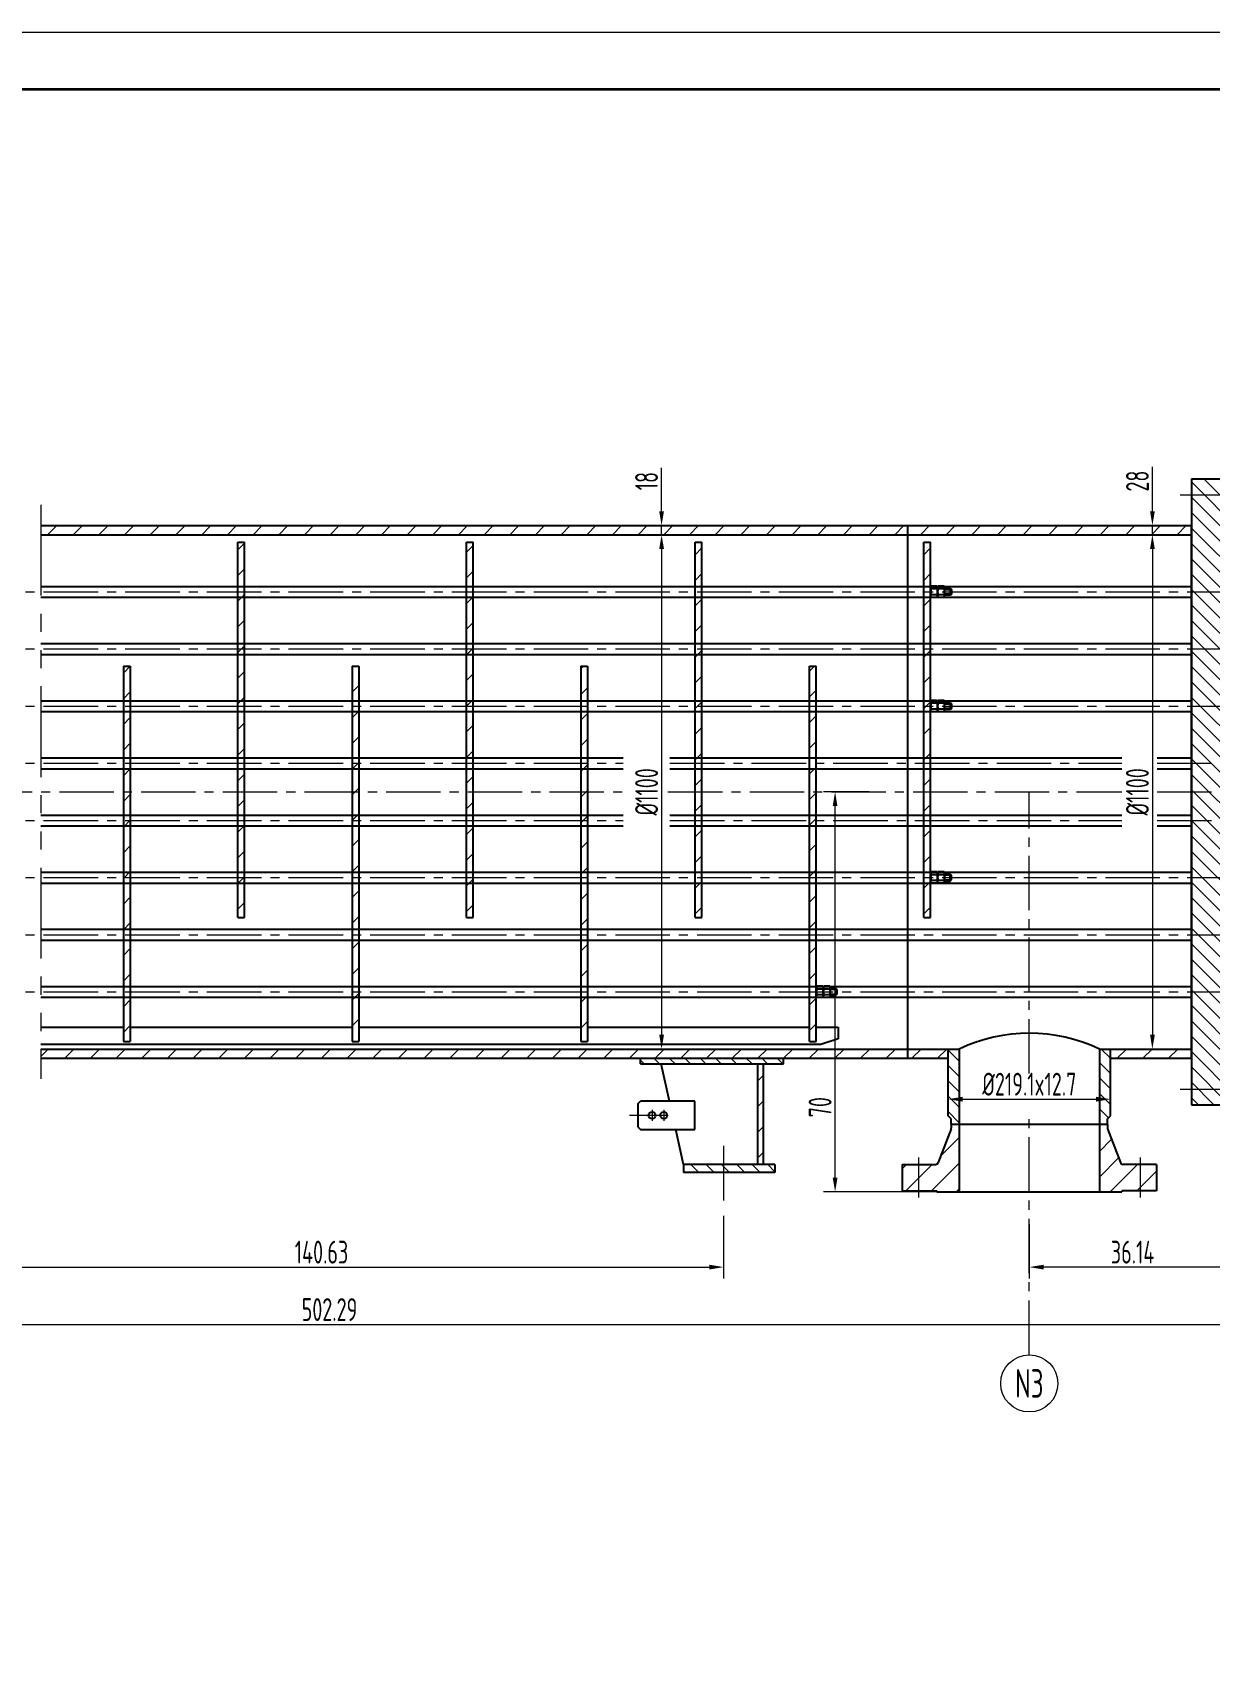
# Model space of a CAD drawing. Header units: millimetres. Extents: x 5765 to 6606, y -201 to 393.
# Drawn here: x 6054.5 to 6260.4, y 109.4 to 393.4 of the extents above; entities that cross this region are included whole.
import ezdxf
from ezdxf.enums import TextEntityAlignment as Align

# ---------------------------------------------------------------- set-up
doc = ezdxf.new("R2010")
doc.units = ezdxf.units.MM
doc.linetypes.add('CENTER2', pattern=[28.575, 19.05, -3.175, 3.175, -3.175])
doc.linetypes.add('PHANTOM2', pattern=[31.75, 15.875, -3.175, 3.175, -3.175, 3.175, -3.175])
for name, color, linetype, lineweight in [('1粗实线', 7, 'Continuous', 35), ('2细实线', 3, 'Continuous', 13), ('3中心线', 1, 'CENTER2', 13), ('5双点划线', 2, 'PHANTOM2', 13), ('6剖面线', 6, 'Continuous', 13), ('7文本', 2, 'Continuous', 13), ('8标注', 3, 'Continuous', 13), ('9图表', 4, 'Continuous', 13)]:
    doc.layers.add(name, color=color, linetype=linetype, lineweight=lineweight)
doc.styles.add('lanpec', font='bpec_e.shx', dxfattribs={"width": 0.75, "bigfont": 'hztxt.shx'})
doc.styles.add('lanpec-dim', font='bpec_e.shx', dxfattribs={"width": 0.75})
doc.dimstyles.new('lanpec', dxfattribs={"dimtxt": 4, "dimasz": 2.5, "dimexe": 2, "dimexo": 0, "dimtad": 1, "dimdsep": 46, "dimtxsty": 'lanpec-dim', "dimcen": 2.5, "dimclrd": 256, "dimclre": 256, "dimclrt": 256, "dimazin": 0, "dimtfac": 1, "dimtmove": 0, "dimatfit": 3, "dimfxl": 1, "dimlwd": -1, "dimlwe": -1, "dimarcsym": 0})
doc.dimstyles.new('lanpec$0', dxfattribs={"dimscale": 10, "dimtxt": 4, "dimasz": 2.5, "dimexe": 2, "dimexo": 0, "dimtad": 1, "dimdec": 1, "dimdsep": 46, "dimtxsty": 'lanpec-dim', "dimcen": 0.09, "dimclrd": 256, "dimclre": 256, "dimclrt": 256, "dimadec": 1, "dimazin": 0, "dimtfac": 0.707, "dimtdec": 1, "dimtmove": 0, "dimatfit": 3, "dimfxl": 1, "dimarcsym": 0})
pattern_1 = [(45, (5996.9817, 1246.6423), (-2.245064, 2.245064), [])]

# ---------------------------------------------------------------- blocks, each defined once
blk = doc.blocks.new('A1')
at = {"layer": '1粗实线'}
blk.add_lwpolyline([(-816, 10), (-10, 10), (-10, 584), (-816, 584)], close=True, dxfattribs=at)
at = {"layer": '9图表'}
blk.add_lwpolyline([(-841, 0), (0, 0), (0, 594), (-841, 594)], close=True, dxfattribs=at)
blk = doc.blocks.new('*D68')
at = {"layer": '8标注', "transparency": 16777216}
for p, q in [((6164.58, 305.56), (6166.58, 305.56)), ((6164.58, 303.06), (6164.58, 218.06)), ((6164.58, 215.56), (6166.58, 215.56))]:
    blk.add_line(p, q, dxfattribs=at)
for points in [[(6164.17, 303.06), (6165, 303.06), (6164.58, 305.56)], [(6164.17, 218.06), (6165, 218.06), (6164.58, 215.56)]]:
    blk.add_solid(points, dxfattribs=at)
at = {"layer": 'Defpoints', "color": 0, "transparency": 16777216}
for p in [(6164.58, 305.56), (6164.58, 215.56), (6164.58, 215.56)]:
    blk.add_point(p, dxfattribs=at)
at = {"layer": '8标注', "transparency": 16777216, "insert": (6161.96, 260.56), "char_height": 4, "attachment_point": 5, "rotation": 90, "style": 'lanpec-dim'}
blk.add_mtext('%%C1100', dxfattribs=at)
blk = doc.blocks.new('*D69')
at = {"layer": '8标注', "transparency": 16777216}
for p, q in [((6164.58, 309.66), (6164.58, 317.28)), ((6168.58, 307.16), (6162.58, 307.16)), ((6164.58, 305.56), (6164.58, 307.16)), ((6168.58, 305.56), (6162.58, 305.56)), ((6164.58, 303.06), (6164.58, 300.56))]:
    blk.add_line(p, q, dxfattribs=at)
for points in [[(6164.17, 309.66), (6165, 309.66), (6164.58, 307.16)], [(6164.17, 303.06), (6165, 303.06), (6164.58, 305.56)]]:
    blk.add_solid(points, dxfattribs=at)
at = {"layer": 'Defpoints', "color": 0, "transparency": 16777216}
for p in [(6164.58, 307.16), (6168.58, 307.16), (6168.58, 305.56)]:
    blk.add_point(p, dxfattribs=at)
at = {"layer": '8标注', "transparency": 16777216, "insert": (6161.96, 314.94), "char_height": 4, "attachment_point": 5, "rotation": 90, "style": 'lanpec-dim'}
blk.add_mtext('18', dxfattribs=at)
blk = doc.blocks.new('*D64')
at = {"layer": '8标注', "transparency": 16777216}
for p, q in [((6214.72, 206.78), (6214.72, 208.78)), ((6243.09, 205.39), (6243.09, 208.78)), ((6217.22, 206.78), (6240.59, 206.78))]:
    blk.add_line(p, q, dxfattribs=at)
for points in [[(6217.22, 207.2), (6217.22, 206.36), (6214.72, 206.78)], [(6240.59, 207.2), (6240.59, 206.36), (6243.09, 206.78)]]:
    blk.add_solid(points, dxfattribs=at)
at = {"layer": 'Defpoints', "color": 0, "transparency": 16777216}
for p in [(6214.72, 206.78), (6243.09, 206.78), (6243.09, 205.39)]:
    blk.add_point(p, dxfattribs=at)
at = {"layer": '8标注', "transparency": 16777216, "insert": (6228.9, 209.41), "char_height": 4, "attachment_point": 5, "style": 'lanpec-dim'}
blk.add_mtext('%%C219.1x12.7', dxfattribs=at)
blk = doc.blocks.new('管口号')
at = {"layer": '2细实线'}
blk.add_circle((0, 5), 5, dxfattribs=at)
at = {"layer": '7文本', "style": 'lanpec', "width": 0.75}
blk.add_attdef('N', text='', height=5, dxfattribs=at).set_placement((0, 5), align=Align.MIDDLE_CENTER)
blk = doc.blocks.new('*D49')
at = {"layer": '8标注', "transparency": 16777216}
for p, q in [((5855.35, 260.56), (5855.35, 165.35)), ((6357.64, 260.56), (6357.64, 165.35)), ((5857.85, 167.35), (6355.14, 167.35))]:
    blk.add_line(p, q, dxfattribs=at)
for points in [[(5857.85, 167.77), (5857.85, 166.93), (5855.35, 167.35)], [(6355.14, 167.77), (6355.14, 166.93), (6357.64, 167.35)]]:
    blk.add_solid(points, dxfattribs=at)
at = {"layer": 'Defpoints', "color": 0, "transparency": 16777216}
for p in [(5855.35, 260.56), (6357.64, 260.56), (6357.64, 167.35)]:
    blk.add_point(p, dxfattribs=at)
at = {"layer": '8标注', "transparency": 16777216, "insert": (6106.5, 169.97), "char_height": 4, "attachment_point": 5, "style": 'lanpec-dim'}
blk.add_mtext('502.29', dxfattribs=at)
blk = doc.blocks.new('*D50')
at = {"layer": '8标注', "transparency": 16777216}
for p, q in [((6175.41, 186.4), (6175.41, 175.4)), ((6034.78, 177.4), (6034.78, 179.4)), ((6037.28, 177.4), (6172.91, 177.4))]:
    blk.add_line(p, q, dxfattribs=at)
for points in [[(6037.28, 177.82), (6037.28, 176.98), (6034.78, 177.4)], [(6172.91, 177.82), (6172.91, 176.98), (6175.41, 177.4)]]:
    blk.add_solid(points, dxfattribs=at)
at = {"layer": 'Defpoints', "color": 0, "transparency": 16777216}
for p in [(6175.41, 186.4), (6034.78, 177.4), (6175.41, 177.4)]:
    blk.add_point(p, dxfattribs=at)
at = {"layer": '8标注', "transparency": 16777216, "insert": (6105.1, 180.02), "char_height": 4, "attachment_point": 5, "style": 'lanpec-dim'}
blk.add_mtext('140.63', dxfattribs=at)
blk = doc.blocks.new('*D53')
at = {"layer": '8标注', "transparency": 16777216}
for p, q in [((6265.04, 205.81), (6265.04, 175.4)), ((6228.9, 184.92), (6228.9, 175.4)), ((6262.54, 177.4), (6231.4, 177.4))]:
    blk.add_line(p, q, dxfattribs=at)
for points in [[(6231.4, 177.82), (6231.4, 176.98), (6228.9, 177.4)], [(6262.54, 177.82), (6262.54, 176.98), (6265.04, 177.4)]]:
    blk.add_solid(points, dxfattribs=at)
at = {"layer": 'Defpoints', "color": 0, "transparency": 16777216}
for p in [(6265.04, 205.81), (6228.9, 184.92), (6228.9, 177.4)]:
    blk.add_point(p, dxfattribs=at)
at = {"layer": '8标注', "transparency": 16777216, "insert": (6246.97, 180.02), "char_height": 4, "attachment_point": 5, "style": 'lanpec-dim'}
blk.add_mtext('36.14', dxfattribs=at)
blk = doc.blocks.new('*D58')
at = {"layer": '8标注', "transparency": 16777216}
for p, q in [((6200.87, 260.56), (6192.93, 260.56)), ((6194.93, 193.06), (6194.93, 258.06)), ((6213.84, 190.56), (6192.93, 190.56))]:
    blk.add_line(p, q, dxfattribs=at)
for points in [[(6194.51, 258.06), (6195.35, 258.06), (6194.93, 260.56)], [(6194.51, 193.06), (6195.35, 193.06), (6194.93, 190.56)]]:
    blk.add_solid(points, dxfattribs=at)
at = {"layer": 'Defpoints', "color": 0, "transparency": 16777216}
for p in [(6194.93, 260.56), (6200.87, 260.56), (6213.84, 190.56)]:
    blk.add_point(p, dxfattribs=at)
at = {"layer": '8标注', "transparency": 16777216, "insert": (6192.31, 205.38), "char_height": 4, "attachment_point": 5, "rotation": 90, "style": 'lanpec-dim'}
blk.add_mtext('70', dxfattribs=at)
blk = doc.blocks.new('*D75')
at = {"layer": '8标注', "transparency": 16777216}
for p, q in [((6250.43, 305.56), (6252.43, 305.56)), ((6250.43, 303.06), (6250.43, 218.06)), ((6250.43, 215.56), (6252.43, 215.56))]:
    blk.add_line(p, q, dxfattribs=at)
for points in [[(6250.02, 303.06), (6250.85, 303.06), (6250.43, 305.56)], [(6250.02, 218.06), (6250.85, 218.06), (6250.43, 215.56)]]:
    blk.add_solid(points, dxfattribs=at)
at = {"layer": 'Defpoints', "color": 0, "transparency": 16777216}
for p in [(6250.43, 305.56), (6250.43, 215.56), (6250.43, 215.56)]:
    blk.add_point(p, dxfattribs=at)
at = {"layer": '8标注', "transparency": 16777216, "insert": (6247.81, 260.56), "char_height": 4, "attachment_point": 5, "rotation": 90, "style": 'lanpec-dim'}
blk.add_mtext('%%C1100', dxfattribs=at)
blk = doc.blocks.new('*D76')
at = {"layer": '8标注', "transparency": 16777216}
for p, q in [((6250.43, 309.66), (6250.43, 317.45)), ((6254.43, 307.16), (6248.43, 307.16)), ((6250.43, 305.56), (6250.43, 307.16)), ((6254.43, 305.56), (6248.43, 305.56)), ((6250.43, 303.06), (6250.43, 300.56))]:
    blk.add_line(p, q, dxfattribs=at)
for points in [[(6250.02, 309.66), (6250.85, 309.66), (6250.43, 307.16)], [(6250.02, 303.06), (6250.85, 303.06), (6250.43, 305.56)]]:
    blk.add_solid(points, dxfattribs=at)
at = {"layer": 'Defpoints', "color": 0, "transparency": 16777216}
for p in [(6250.43, 307.16), (6254.43, 307.16), (6254.43, 305.56)]:
    blk.add_point(p, dxfattribs=at)
at = {"layer": '8标注', "transparency": 16777216, "insert": (6247.81, 314.94), "char_height": 4, "attachment_point": 5, "rotation": 90, "style": 'lanpec-dim'}
blk.add_mtext('28', dxfattribs=at)

msp = doc.modelspace()

# ---------------------------------------------------------------- hatches: boundary and pattern name
at = {"layer": '6剖面线'}
h = msp.add_hatch(dxfattribs=at)
h.set_pattern_fill('ANSI31', color=256, scale=0.6, angle=90, style=0)
h.set_pattern_definition([(135, (737.13, -339.9016), (-1.3470384, -1.3470384), [])])
h.paths.add_polyline_path([(6257.244, 315.309), (6265.044, 315.309), (6265.044, 312.559), (6257.244, 312.559)])
h.paths.add_polyline_path([(6257.244, 307.159), (6257.244, 312.559), (6265.044, 312.559), (6265.044, 309.809), (6265.744, 309.809), (6265.744, 305.809), (6265.744, 304.909), (6266.744, 304.909), (6266.744, 295.559), (6257.244, 295.559)])
h.paths.add_polyline_path([(6257.244, 295.559), (6266.744, 295.559), (6266.744, 285.559), (6257.244, 285.559)])
h.paths.add_polyline_path([(6257.244, 285.559), (6266.744, 285.559), (6266.744, 275.559), (6257.244, 275.559)])
h.paths.add_polyline_path([(6257.244, 275.559), (6266.744, 275.559), (6266.744, 265.559), (6257.244, 265.559)])
h.paths.add_polyline_path([(6257.244, 265.559), (6266.744, 265.559), (6266.744, 260.559), (6257.244, 260.559)])
h.paths.add_polyline_path([(6257.244, 260.559), (6266.744, 260.559), (6266.744, 255.559), (6257.244, 255.559)])
h.paths.add_polyline_path([(6257.244, 255.559), (6266.744, 255.559), (6266.744, 245.559), (6257.244, 245.559)])
h.paths.add_polyline_path([(6257.244, 245.559), (6266.744, 245.559), (6266.744, 235.559), (6257.244, 235.559)])
h.paths.add_polyline_path([(6257.244, 235.559), (6266.744, 235.559), (6266.744, 225.559), (6257.244, 225.559)])
h.paths.add_polyline_path([(6257.244, 225.559), (6266.744, 225.559), (6266.744, 216.209), (6265.744, 216.209), (6265.744, 211.309), (6265.044, 211.309), (6265.044, 208.559), (6257.244, 208.559)])
h.paths.add_polyline_path([(6257.244, 208.559), (6265.044, 208.559), (6265.044, 205.809), (6257.244, 205.809)])
h = msp.add_hatch(dxfattribs=at)
h.set_pattern_fill('ANSI31', color=256, style=0)
h.set_pattern_definition(pattern_1)
h.paths.add_polyline_path([(6231.039, 307.159), (6231.039, 305.559), (6257.244, 305.559), (6257.244, 307.159)])
h.paths.add_polyline_path([(6231.039, 305.559), (6231.039, 307.159), (6055.992, 307.159), (6055.992, 305.559)])
h = msp.add_hatch(dxfattribs=at)
h.set_pattern_fill('ANSI31', color=256, style=0)
h.set_pattern_definition(pattern_1)
h.paths.add_polyline_path([(6090.444, 238.559), (6091.644, 238.559), (6091.644, 304.259), (6090.444, 304.259)])
h = msp.add_hatch(dxfattribs=at)
h.set_pattern_fill('ANSI31', color=256, style=0)
h.set_pattern_definition(pattern_1)
h.paths.add_polyline_path([(6130.444, 238.559), (6131.644, 238.559), (6131.644, 304.259), (6130.444, 304.259)])
h = msp.add_hatch(dxfattribs=at)
h.set_pattern_fill('ANSI31', color=256, style=0)
h.set_pattern_definition(pattern_1)
h.paths.add_polyline_path([(6170.444, 238.559), (6171.644, 238.559), (6171.644, 304.259), (6170.444, 304.259)])
h = msp.add_hatch(dxfattribs=at)
h.set_pattern_fill('ANSI31', color=256, style=0)
h.set_pattern_definition([(45, (6036.9817, 1246.6423), (-2.245064, 2.245064), [])])
h.paths.add_polyline_path([(6210.444, 238.559), (6211.644, 238.559), (6211.644, 304.259), (6210.444, 304.259)])
h = msp.add_hatch(dxfattribs=at)
h.set_pattern_fill('ANSI31', color=256, style=0)
h.set_pattern_definition([(45, (6071.1934, 259.632), (-2.24506, 2.24506), [])])
h.paths.add_polyline_path([(6071.644, 260.559), (6070.444, 260.559), (6070.444, 257.059), (6071.644, 257.059)])
h.paths.add_polyline_path([(6071.644, 257.059), (6070.444, 257.059), (6070.444, 250.559), (6071.644, 250.559)])
h.paths.add_polyline_path([(6071.644, 250.559), (6070.444, 250.559), (6070.444, 240.559), (6071.644, 240.559)])
h.paths.add_polyline_path([(6071.644, 240.559), (6070.444, 240.559), (6070.444, 230.559), (6071.644, 230.559)])
h.paths.add_polyline_path([(6071.644, 230.559), (6070.444, 230.559), (6070.444, 221.809), (6071.644, 221.809)])
h.paths.add_polyline_path([(6071.644, 221.809), (6070.444, 221.809), (6070.444, 216.859), (6071.644, 216.859)])
h.paths.add_polyline_path([(6071.644, 282.559), (6070.444, 282.559), (6070.444, 280.559), (6071.644, 280.559)])
h.paths.add_polyline_path([(6071.644, 280.559), (6070.444, 280.559), (6070.444, 270.559), (6071.644, 270.559)])
h.paths.add_polyline_path([(6071.644, 270.559), (6070.444, 270.559), (6070.444, 264.059), (6071.644, 264.059)])
h.paths.add_polyline_path([(6071.644, 264.059), (6070.444, 264.059), (6070.444, 260.559), (6071.644, 260.559)])
h = msp.add_hatch(dxfattribs=at)
h.set_pattern_fill('ANSI31', color=256, style=0)
h.set_pattern_definition(pattern_1)
h.paths.add_polyline_path([(6111.644, 282.559), (6110.444, 282.559), (6110.444, 216.859), (6111.644, 216.859)])
h = msp.add_hatch(dxfattribs=at)
h.set_pattern_fill('ANSI31', color=256, style=0)
h.set_pattern_definition(pattern_1)
h.paths.add_polyline_path([(6151.644, 282.559), (6150.444, 282.559), (6150.444, 216.859), (6151.644, 216.859)])
h = msp.add_hatch(dxfattribs=at)
h.set_pattern_fill('ANSI31', color=256, style=0)
h.set_pattern_definition(pattern_1)
h.paths.add_polyline_path([(6191.644, 282.559), (6190.444, 282.559), (6190.444, 216.859), (6191.644, 216.859)])
h = msp.add_hatch(dxfattribs=at)
h.set_pattern_fill('ANSI31', color=256, style=0)
h.set_pattern_definition([(45, (4714.8643, 1239.4222), (-2.245064, 2.245064), [])])
h.paths.add_polyline_path([(6257.244, 215.559), (6243.087, 215.559), (6243.087, 213.959), (6257.244, 213.959)])
h.paths.add_polyline_path([(6214.719, 213.959), (6214.719, 215.559), (6055.992, 215.559), (6055.992, 213.959), (6128.671, 213.959), (6129.585, 213.959), (6131.299, 213.959), (6133.153, 213.959), (6133.927, 213.959)])
h = msp.add_hatch(dxfattribs=at)
h.set_pattern_fill('ANSI31', color=256, scale=0.6, angle=90, style=0)
h.set_pattern_definition([(135, (6174.4644, 213.5053), (-1.34704, -1.34704), [])])
h.paths.add_polyline_path([(6178.278, 213.959), (6173.023, 213.959), (6173.023, 212.959), (6178.278, 212.959)])
h.paths.add_polyline_path([(6173.023, 212.959), (6173.023, 213.959), (6160.913, 213.959), (6160.913, 212.959)])
h.paths.add_polyline_path([(6178.278, 213.959), (6178.278, 212.959), (6185.913, 212.959), (6185.913, 213.959)])
h = msp.add_hatch(dxfattribs=at)
h.set_pattern_fill('ANSI31', color=256, scale=0.6, angle=90, style=0)
h.set_pattern_definition([(135, (6214.9234, 207.0935), (-1.34704, -1.34704), [])])
h.paths.add_polyline_path([(6215.253, 215.559), (6214.719, 215.559), (6214.719, 203.854), (6215.253, 203.32)])
h.paths.add_polyline_path([(6243.087, 215.559), (6242.553, 215.559), (6242.553, 203.32), (6243.087, 203.854)])
h.paths.add_polyline_path([(6216.653, 202.359), (6215.253, 202.359), (6215.253, 215.559), (6216.653, 215.559)])
h.paths.add_polyline_path([(6242.553, 202.359), (6241.153, 202.359), (6241.153, 215.559), (6242.553, 215.559)])
h = msp.add_hatch(dxfattribs=at)
h.set_pattern_fill('ANSI31', color=256, style=0)
h.set_pattern_definition([(45, (4759.2155, 1239.4222), (-2.245064, 2.245064), [])])
h.paths.add_polyline_path([(6182.413, 212.959), (6181.413, 212.959), (6181.413, 195.359), (6182.413, 195.359)])
h = msp.add_hatch(dxfattribs=at)
h.set_pattern_fill('ANSI31', color=256, style=0)
h.set_pattern_definition(pattern_1)
h.paths.add_polyline_path([(6248.273, 195.369), (6246.773, 195.369), (6246.773, 190.759), (6248.273, 190.759)])
h.paths.add_polyline_path([(6249.773, 195.369), (6248.273, 195.369), (6248.273, 190.759), (6249.773, 190.759)])
h.paths.add_polyline_path([(6246.773, 190.759), (6245.093, 190.759), (6245.093, 190.559), (6241.153, 190.559), (6241.153, 202.359), (6242.553, 202.359), (6242.553, 201.751, 0.09138), (6242.586, 201.573), (6244.83, 195.691, 0.3110597), (6245.297, 195.369), (6246.773, 195.369)])
h.paths.add_polyline_path([(6251.153, 190.759), (6249.773, 190.759), (6249.773, 195.369), (6251.153, 195.369)])
h.paths.add_polyline_path([(6216.653, 190.559), (6212.713, 190.559), (6212.713, 190.759), (6209.533, 190.759), (6209.533, 195.369), (6212.509, 195.369, 0.3110597), (6212.976, 195.691), (6215.22, 201.573, 0.09138), (6215.253, 201.751), (6215.253, 202.359), (6216.653, 202.359)])
h.paths.add_polyline_path([(6209.533, 190.759), (6206.653, 190.759), (6206.653, 195.369), (6209.533, 195.369)])
h = msp.add_hatch(dxfattribs=at)
h.set_pattern_fill('ANSI31', color=256, scale=0.6, angle=90, style=0)
h.set_pattern_definition([(135, (4759.2155, 1239.4222), (-1.3470384, -1.3470384), [])])
h.paths.add_polyline_path([(6184.413, 193.959), (6184.413, 195.359), (6175.413, 195.359), (6175.413, 193.959)])
h.paths.add_polyline_path([(6175.413, 193.959), (6175.413, 195.359), (6168.413, 195.359), (6168.413, 193.959)])

# ---------------------------------------------------------------- linework, layer by layer
for p, q in [((6257.244, 315.309), (6257.244, 307.159)), ((6257.244, 315.309), (6265.044, 315.309)), ((6257.244, 315.309), (6257.244, 307.159)), ((6055.992, 307.159), (6231.039, 307.159)), ((6207.577, 307.159), (6207.577, 213.959)), ((6231.039, 307.159), (6257.244, 307.159)), ((6257.244, 213.959), (6257.244, 307.159)), ((6257.244, 307.159), (6257.244, 205.809)), ((6055.992, 305.559), (6230.319, 305.559)), ((6090.444, 238.559), (6090.444, 304.259)), ((6090.444, 304.259), (6091.644, 304.259)), ((6091.644, 238.559), (6091.644, 304.259)), ((6130.444, 238.559), (6130.444, 304.259)), ((6130.444, 304.259), (6131.644, 304.259)), ((6131.644, 238.559), (6131.644, 304.259)), ((6170.444, 238.559), (6170.444, 304.259)), ((6170.444, 304.259), (6171.644, 304.259)), ((6171.644, 238.559), (6171.644, 304.259)), ((6210.444, 238.559), (6210.444, 304.259)), ((6210.444, 304.259), (6211.644, 304.259)), ((6211.644, 238.559), (6211.644, 304.259)), ((6230.319, 305.559), (6257.244, 305.559)), ((6055.992, 296.509), (6257.244, 296.509)), ((6211.644, 296.509), (6215.494, 296.509)), ((6211.644, 294.809), (6211.644, 296.309)), ((6212.793, 296.559), (6211.715, 296.559)), ((6212.793, 296.059), (6211.715, 296.059)), ((6212.864, 294.809), (6212.864, 296.309)), ((6212.864, 294.809), (6212.864, 296.309)), ((6214.013, 296.559), (6212.935, 296.559)), ((6214.013, 296.059), (6212.935, 296.059)), ((6214.084, 294.809), (6214.084, 296.309)), ((6214.084, 296.159), (6215.084, 296.159)), ((6214.084, 295.959), (6215.284, 295.959)), ((6215.084, 296.159), (6215.284, 295.959)), ((6215.084, 296.159), (6215.084, 294.959)), ((6215.284, 295.959), (6215.284, 295.159)), ((6055.992, 294.609), (6257.244, 294.609)), ((6211.644, 294.609), (6215.494, 294.609)), ((6212.793, 295.059), (6211.715, 295.059)), ((6212.793, 294.559), (6211.715, 294.559)), ((6214.013, 295.059), (6212.935, 295.059)), ((6214.013, 294.559), (6212.935, 294.559)), ((6215.284, 295.159), (6214.084, 295.159)), ((6215.084, 294.959), (6214.084, 294.959)), ((6215.284, 295.159), (6215.084, 294.959)), ((6055.992, 286.509), (6257.244, 286.509)), ((6055.992, 284.609), (6257.244, 284.609)), ((6070.444, 282.559), (6070.444, 216.859)), ((6070.444, 282.559), (6071.644, 282.559)), ((6071.644, 282.559), (6071.644, 216.859)), ((6110.444, 282.559), (6110.444, 216.859)), ((6110.444, 282.559), (6111.644, 282.559)), ((6111.644, 282.559), (6111.644, 216.859)), ((6150.444, 282.559), (6150.444, 216.859)), ((6150.444, 282.559), (6151.644, 282.559)), ((6151.644, 282.559), (6151.644, 216.859)), ((6190.444, 216.859), (6190.444, 282.559)), ((6190.444, 282.559), (6191.644, 282.559)), ((6191.644, 216.859), (6191.644, 282.559)), ((6055.992, 276.509), (6257.244, 276.509)), ((6211.644, 276.509), (6215.494, 276.509)), ((6211.644, 274.809), (6211.644, 276.309)), ((6212.793, 276.559), (6211.715, 276.559)), ((6212.793, 276.059), (6211.715, 276.059)), ((6212.864, 274.809), (6212.864, 276.309)), ((6212.864, 274.809), (6212.864, 276.309)), ((6214.013, 276.559), (6212.935, 276.559)), ((6214.013, 276.059), (6212.935, 276.059)), ((6214.084, 274.809), (6214.084, 276.309)), ((6214.084, 276.159), (6215.084, 276.159)), ((6214.084, 275.959), (6215.284, 275.959)), ((6215.084, 276.159), (6215.284, 275.959)), ((6215.084, 276.159), (6215.084, 274.959)), ((6215.284, 275.959), (6215.284, 275.159)), ((6055.992, 274.609), (6257.244, 274.609)), ((6211.644, 274.609), (6215.494, 274.609)), ((6212.793, 275.059), (6211.715, 275.059)), ((6212.793, 274.559), (6211.715, 274.559)), ((6214.013, 275.059), (6212.935, 275.059)), ((6214.013, 274.559), (6212.935, 274.559)), ((6215.284, 275.159), (6214.084, 275.159)), ((6215.084, 274.959), (6214.084, 274.959)), ((6215.284, 275.159), (6215.084, 274.959)), ((6055.992, 266.509), (6157.881, 266.509)), ((6055.992, 264.609), (6157.881, 264.609)), ((6166.041, 266.509), (6245.11, 266.509)), ((6166.041, 264.609), (6245.11, 264.609)), ((6251.25, 266.509), (6257.244, 266.509)), ((6251.25, 264.609), (6257.244, 264.609)), ((6055.992, 256.509), (6157.881, 256.509)), ((6166.041, 256.509), (6245.11, 256.509)), ((6251.25, 256.509), (6257.244, 256.509)), ((6055.992, 254.609), (6157.881, 254.609)), ((6166.041, 254.609), (6245.11, 254.609)), ((6251.25, 254.609), (6257.244, 254.609)), ((6055.992, 246.509), (6257.244, 246.509)), ((6055.992, 244.609), (6257.244, 244.609)), ((6211.644, 246.509), (6215.494, 246.509)), ((6211.644, 246.309), (6211.644, 244.809)), ((6211.644, 244.609), (6215.494, 244.609)), ((6212.793, 246.559), (6211.715, 246.559)), ((6212.793, 246.059), (6211.715, 246.059)), ((6212.793, 245.059), (6211.715, 245.059)), ((6212.793, 244.559), (6211.715, 244.559)), ((6212.864, 246.309), (6212.864, 244.809)), ((6212.864, 246.309), (6212.864, 244.809)), ((6214.013, 246.559), (6212.935, 246.559)), ((6214.013, 246.059), (6212.935, 246.059)), ((6214.013, 245.059), (6212.935, 245.059)), ((6214.013, 244.559), (6212.935, 244.559)), ((6214.084, 246.309), (6214.084, 244.809)), ((6215.084, 246.159), (6214.084, 246.159)), ((6215.284, 245.959), (6214.084, 245.959)), ((6214.084, 245.159), (6215.284, 245.159)), ((6214.084, 244.959), (6215.084, 244.959)), ((6215.284, 245.959), (6215.084, 246.159)), ((6215.084, 244.959), (6215.084, 246.159)), ((6215.084, 244.959), (6215.284, 245.159)), ((6215.284, 245.159), (6215.284, 245.959)), ((6055.992, 236.509), (6257.244, 236.509)), ((6090.444, 238.559), (6091.644, 238.559)), ((6130.444, 238.559), (6131.644, 238.559)), ((6170.444, 238.559), (6171.644, 238.559)), ((6210.444, 238.559), (6211.644, 238.559)), ((6055.992, 234.609), (6257.244, 234.609)), ((6055.992, 226.509), (6257.244, 226.509)), ((6055.992, 224.609), (6257.244, 224.609)), ((6191.644, 226.509), (6195.494, 226.509)), ((6191.644, 226.309), (6191.644, 224.809)), ((6191.644, 224.609), (6195.494, 224.609)), ((6192.793, 226.559), (6191.715, 226.559)), ((6192.793, 226.059), (6191.715, 226.059)), ((6192.793, 225.059), (6191.715, 225.059)), ((6192.793, 224.559), (6191.715, 224.559)), ((6192.864, 226.309), (6192.864, 224.809)), ((6192.864, 226.309), (6192.864, 224.809)), ((6194.013, 226.559), (6192.935, 226.559)), ((6194.013, 226.059), (6192.935, 226.059)), ((6194.013, 225.059), (6192.935, 225.059)), ((6194.013, 224.559), (6192.935, 224.559)), ((6194.084, 226.309), (6194.084, 224.809)), ((6195.084, 226.159), (6194.084, 226.159)), ((6195.284, 225.959), (6194.084, 225.959)), ((6194.084, 225.159), (6195.284, 225.159)), ((6194.084, 224.959), (6195.084, 224.959)), ((6195.284, 225.959), (6195.084, 226.159)), ((6195.084, 224.959), (6195.084, 226.159)), ((6195.084, 224.959), (6195.284, 225.159)), ((6195.284, 225.159), (6195.284, 225.959)), ((6055.992, 219.359), (6070.444, 219.359)), ((6071.644, 219.359), (6110.444, 219.359)), ((6111.644, 219.359), (6150.444, 219.359)), ((6151.644, 219.359), (6190.444, 219.359)), ((6191.644, 219.359), (6195.444, 219.359)), ((6191.644, 219.359), (6195.444, 219.359)), ((6195.444, 219.359), (6195.444, 217.359)), ((6192.444, 216.359), (6055.992, 216.359)), ((6070.444, 216.859), (6071.644, 216.859)), ((6110.444, 216.859), (6111.644, 216.859)), ((6150.444, 216.859), (6151.644, 216.859)), ((6190.444, 216.859), (6191.644, 216.859)), ((6195.444, 217.359), (6192.444, 216.359)), ((6055.992, 215.559), (6216.653, 215.559)), ((6055.992, 213.959), (6128.671, 213.959)), ((6128.671, 213.959), (6214.719, 213.959)), ((6160.913, 212.959), (6160.913, 213.959)), ((6185.913, 212.959), (6185.913, 213.959)), ((6214.719, 203.854), (6214.719, 215.559)), ((6216.653, 215.559), (6216.653, 190.559)), ((6241.153, 215.559), (6257.244, 215.559)), ((6241.153, 215.559), (6241.153, 190.559)), ((6243.087, 203.854), (6243.087, 215.559)), ((6243.087, 213.959), (6257.244, 213.959)), ((6160.913, 212.959), (6173.023, 212.959)), ((6165.959, 206.459), (6164.521, 212.959)), ((6173.023, 212.959), (6185.913, 212.959)), ((6181.413, 195.359), (6181.413, 212.959)), ((6182.413, 195.359), (6182.413, 212.959)), ((6257.244, 205.809), (6265.044, 205.809)), ((6215.253, 203.32), (6214.719, 203.854)), ((6215.253, 202.359), (6215.253, 203.32)), ((6215.253, 202.359), (6215.253, 203.32)), ((6242.553, 202.359), (6215.253, 202.359)), ((6215.253, 202.359), (6215.253, 201.751)), ((6242.553, 203.32), (6243.087, 203.854)), ((6242.553, 202.359), (6242.553, 203.32)), ((6242.553, 202.359), (6242.553, 203.32)), ((6242.553, 202.359), (6242.553, 201.751)), ((6168.413, 195.359), (6167.064, 201.459)), ((6215.22, 201.573), (6212.976, 195.691)), ((6242.586, 201.573), (6244.83, 195.691)), ((6184.413, 195.359), (6168.413, 195.359)), ((6168.413, 195.359), (6168.413, 193.959)), ((6184.413, 193.959), (6168.413, 193.959)), ((6184.413, 193.959), (6168.413, 193.959)), ((6184.413, 195.359), (6184.413, 193.959)), ((6206.653, 195.369), (6206.653, 190.759)), ((6206.653, 195.369), (6212.509, 195.369)), ((6251.153, 195.369), (6245.297, 195.369)), ((6251.153, 195.369), (6251.153, 190.759)), ((6206.653, 190.759), (6212.713, 190.759)), ((6212.713, 190.759), (6212.713, 190.559)), ((6212.713, 190.559), (6245.093, 190.559)), ((6251.153, 190.759), (6245.093, 190.759)), ((6245.093, 190.759), (6245.093, 190.559))]:
    msp.add_line(p, q)
at = {"ltscale": 2}
for p, q in [((6160.413, 205.959), (6160.913, 206.459)), ((6160.413, 205.959), (6160.413, 201.959)), ((6170.413, 206.459), (6160.913, 206.459)), ((6170.413, 201.459), (6170.413, 206.459)), ((6160.413, 201.959), (6160.913, 201.459)), ((6160.913, 201.459), (6170.413, 201.459))]:
    msp.add_line(p, q, dxfattribs=at)
at = {"ltscale": 3}
for centre in [(6162.913, 203.959), (6164.967, 203.959)]:
    msp.add_circle(centre, 0.6, dxfattribs=at)
for centre, radius, start, end in [((6212.12, 296.309), 0.477, 148.35948, 211.64052), ((6213.444, 295.559), 1.8, 163.87238, 196.12762), ((6212.387, 296.309), 0.477, 328.35948, 31.64052), ((6211.064, 295.559), 1.8, 343.87238, 16.12762), ((6213.34, 296.309), 0.477, 148.35948, 211.64052), ((6214.664, 295.559), 1.8, 163.87238, 196.12762), ((6213.607, 296.309), 0.477, 328.35948, 31.64052), ((6212.284, 295.559), 1.8, 343.87238, 16.12762), ((6212.12, 294.809), 0.477, 148.35948, 211.64052), ((6212.387, 294.809), 0.477, 328.35948, 31.64052), ((6213.34, 294.809), 0.477, 148.35948, 211.64052), ((6213.607, 294.809), 0.477, 328.35948, 31.64052), ((6212.12, 276.309), 0.477, 148.35948, 211.64052), ((6213.444, 275.559), 1.8, 163.87238, 196.12762), ((6212.387, 276.309), 0.477, 328.35948, 31.64052), ((6211.064, 275.559), 1.8, 343.87238, 16.12762), ((6213.34, 276.309), 0.477, 148.35948, 211.64052), ((6214.664, 275.559), 1.8, 163.87238, 196.12762), ((6213.607, 276.309), 0.477, 328.35948, 31.64052), ((6212.284, 275.559), 1.8, 343.87238, 16.12762), ((6212.12, 274.809), 0.477, 148.35948, 211.64052), ((6212.387, 274.809), 0.477, 328.35948, 31.64052), ((6213.34, 274.809), 0.477, 148.35948, 211.64052), ((6213.607, 274.809), 0.477, 328.35948, 31.64052), ((6212.12, 246.309), 0.477, 148.35948, 211.64052), ((6213.444, 245.559), 1.8, 163.87238, 196.12762), ((6212.12, 244.809), 0.477, 148.35948, 211.64052), ((6212.387, 246.309), 0.477, 328.35948, 31.64052), ((6211.064, 245.559), 1.8, 343.87238, 16.12762), ((6212.387, 244.809), 0.477, 328.35948, 31.64052), ((6213.34, 246.309), 0.477, 148.35948, 211.64052), ((6214.664, 245.559), 1.8, 163.87238, 196.12762), ((6213.34, 244.809), 0.477, 148.35948, 211.64052), ((6213.607, 246.309), 0.477, 328.35948, 31.64052), ((6212.284, 245.559), 1.8, 343.87238, 16.12762), ((6213.607, 244.809), 0.477, 328.35948, 31.64052), ((6192.12, 226.309), 0.477, 148.35948, 211.64052), ((6193.444, 225.559), 1.8, 163.87238, 196.12762), ((6192.12, 224.809), 0.477, 148.35948, 211.64052), ((6192.387, 226.309), 0.477, 328.35948, 31.64052), ((6191.064, 225.559), 1.8, 343.87238, 16.12762), ((6192.387, 224.809), 0.477, 328.35948, 31.64052), ((6193.34, 226.309), 0.477, 148.35948, 211.64052), ((6194.664, 225.559), 1.8, 163.87238, 196.12762), ((6193.34, 224.809), 0.477, 148.35948, 211.64052), ((6193.607, 226.309), 0.477, 328.35948, 31.64052), ((6192.284, 225.559), 1.8, 343.87238, 16.12762), ((6193.607, 224.809), 0.477, 328.35948, 31.64052), ((6228.903, 189.849), 28.48, 64.52399, 115.47601), ((6214.753, 201.751), 0.5, 339.11524, 0), ((6243.053, 201.751), 0.5, 180, 200.88476), ((6212.509, 195.869), 0.5, 270, 339.11524), ((6245.297, 195.869), 0.5, 200.88476, 270)]:
    msp.add_arc(centre, radius, start, end)
at = {"layer": '3中心线', "ltscale": 0.5}
for p, q in [((6255.277, 312.559), (6275.215, 312.559)), ((5942.183, 295.559), (6267.194, 295.559)), ((5942.183, 285.559), (6267.194, 285.559)), ((5942.183, 275.559), (6267.194, 275.559)), ((5942.183, 265.559), (6157.881, 265.559)), ((6166.041, 265.559), (6245.11, 265.559)), ((6251.25, 265.559), (6266.744, 265.559)), ((5930.66, 260.559), (6157.881, 260.559)), ((6165.701, 260.559), (6245.11, 260.559)), ((6228.903, 211.28), (6228.903, 260.559)), ((6251.25, 260.559), (6321.28, 260.559)), ((5942.183, 255.559), (6157.881, 255.559)), ((6166.041, 255.559), (6245.11, 255.559)), ((6251.25, 255.559), (6266.744, 255.559)), ((5942.183, 245.559), (6267.194, 245.559)), ((5942.183, 235.559), (6267.194, 235.559)), ((5942.183, 225.559), (6267.194, 225.559)), ((6255.277, 208.559), (6275.215, 208.559)), ((6162.913, 204.923), (6162.913, 202.996)), ((6164.967, 204.923), (6164.967, 202.996)), ((6158.97, 203.959), (6165.74, 203.959)), ((6228.903, 162.05), (6228.903, 203.313)), ((6175.413, 198.592), (6175.413, 188.021)), ((6209.533, 196.559), (6209.533, 189.569)), ((6248.273, 196.559), (6248.273, 189.569))]:
    msp.add_line(p, q, dxfattribs=at)
at = {"layer": '5双点划线'}
msp.add_line((6055.992, 310.781), (6055.992, 210.337), dxfattribs=at)

# ---------------------------------------------------------------- block references
at = {"layer": '2细实线'}
msp.add_blockref('A1', (6606.028, -200.559), dxfattribs=at)
at = {"layer": '8标注'}
msp.add_blockref('管口号', (6228.903, 152.05), dxfattribs=at).add_auto_attribs({'N': 'N3'})

# ---------------------------------------------------------------- dimensions: what is measured, and where the dimension line sits
for base, p1, p2, text, picture, middle in [((6164.583, 307.159), (6168.583, 305.559), (6168.583, 307.159), '18', '*D69', (6164.583, 314.937)), ((6250.433, 307.159), (6254.433, 305.559), (6254.433, 307.159), '28', '*D76', (6250.433, 314.937))]:
    dim = msp.add_linear_dim(base=base, p1=p1, p2=p2, angle=90, text=text, dimstyle='lanpec', dxfattribs=at)
    dim.commit()
    dim.dimension.update_dxf_attribs({"geometry": picture, "text_midpoint": middle, "dimtype": 160})
for base, p1, p2, picture, middle in [((6164.583, 215.559), (6164.583, 305.559), (6164.583, 215.559), '*D68', (6161.958, 260.559)), ((6250.433, 215.559), (6250.433, 305.559), (6250.433, 215.559), '*D75', (6247.808, 260.559))]:
    dim = msp.add_linear_dim(base=base, p1=p1, p2=p2, angle=90, text='%%C1100', dimstyle='lanpec', dxfattribs=at)
    dim.commit()
    dim.dimension.update_dxf_attribs({"geometry": picture, "text_midpoint": middle})
for base, p1, p2, picture, middle in [((6357.644, 167.348), (5855.353, 260.559), (6357.644, 260.559), '*D49', (6106.498, 169.973)), ((6175.413, 177.398), (6034.783, 177.398), (6175.413, 186.401), '*D50', (6105.098, 180.023))]:
    dim = msp.add_linear_dim(base=base, p1=p1, p2=p2, dimstyle='lanpec$0', override={"dimscale": 1, "dimdec": 2, "dimcen": 2.5, "dimadec": 2, "dimtfac": 1, "dimtdec": 2, "dimlwd": 65535, "dimlwe": 65535}, dxfattribs=at)
    dim.commit()
    dim.dimension.update_dxf_attribs({"geometry": picture, "text_midpoint": middle})
dim = msp.add_linear_dim(base=(6194.93, 260.559), p1=(6213.837, 190.559), p2=(6200.873, 260.559), angle=90, dimstyle='lanpec$0', override={"dimscale": 1, "dimdec": 2, "dimcen": 2.5, "dimadec": 2, "dimtfac": 1, "dimtdec": 2, "dimlwd": 65535, "dimlwe": 65535}, dxfattribs=at)
dim.commit()
dim.dimension.update_dxf_attribs({"geometry": '*D58', "text_midpoint": (6194.93, 205.38), "dimtype": 160})
dim = msp.add_linear_dim(base=(6243.087, 206.781), p1=(6214.719, 206.781), p2=(6243.087, 205.39), text='%%C219.1x12.7', dimstyle='lanpec', dxfattribs=at)
dim.commit()
dim.dimension.update_dxf_attribs({"geometry": '*D64', "text_midpoint": (6228.903, 209.406)})
dim = msp.add_linear_dim(base=(6228.903, 177.398), p1=(6265.044, 205.809), p2=(6228.903, 184.918), angle=180, dimstyle='lanpec$0', override={"dimscale": 1, "dimdec": 2, "dimcen": 2.5, "dimadec": 2, "dimtfac": 1, "dimtdec": 2, "dimlwd": 65535, "dimlwe": 65535}, dxfattribs=at)
dim.commit()
dim.dimension.update_dxf_attribs({"geometry": '*D53', "text_midpoint": (6246.973, 180.023)})

doc.saveas('drawing.dxf')
